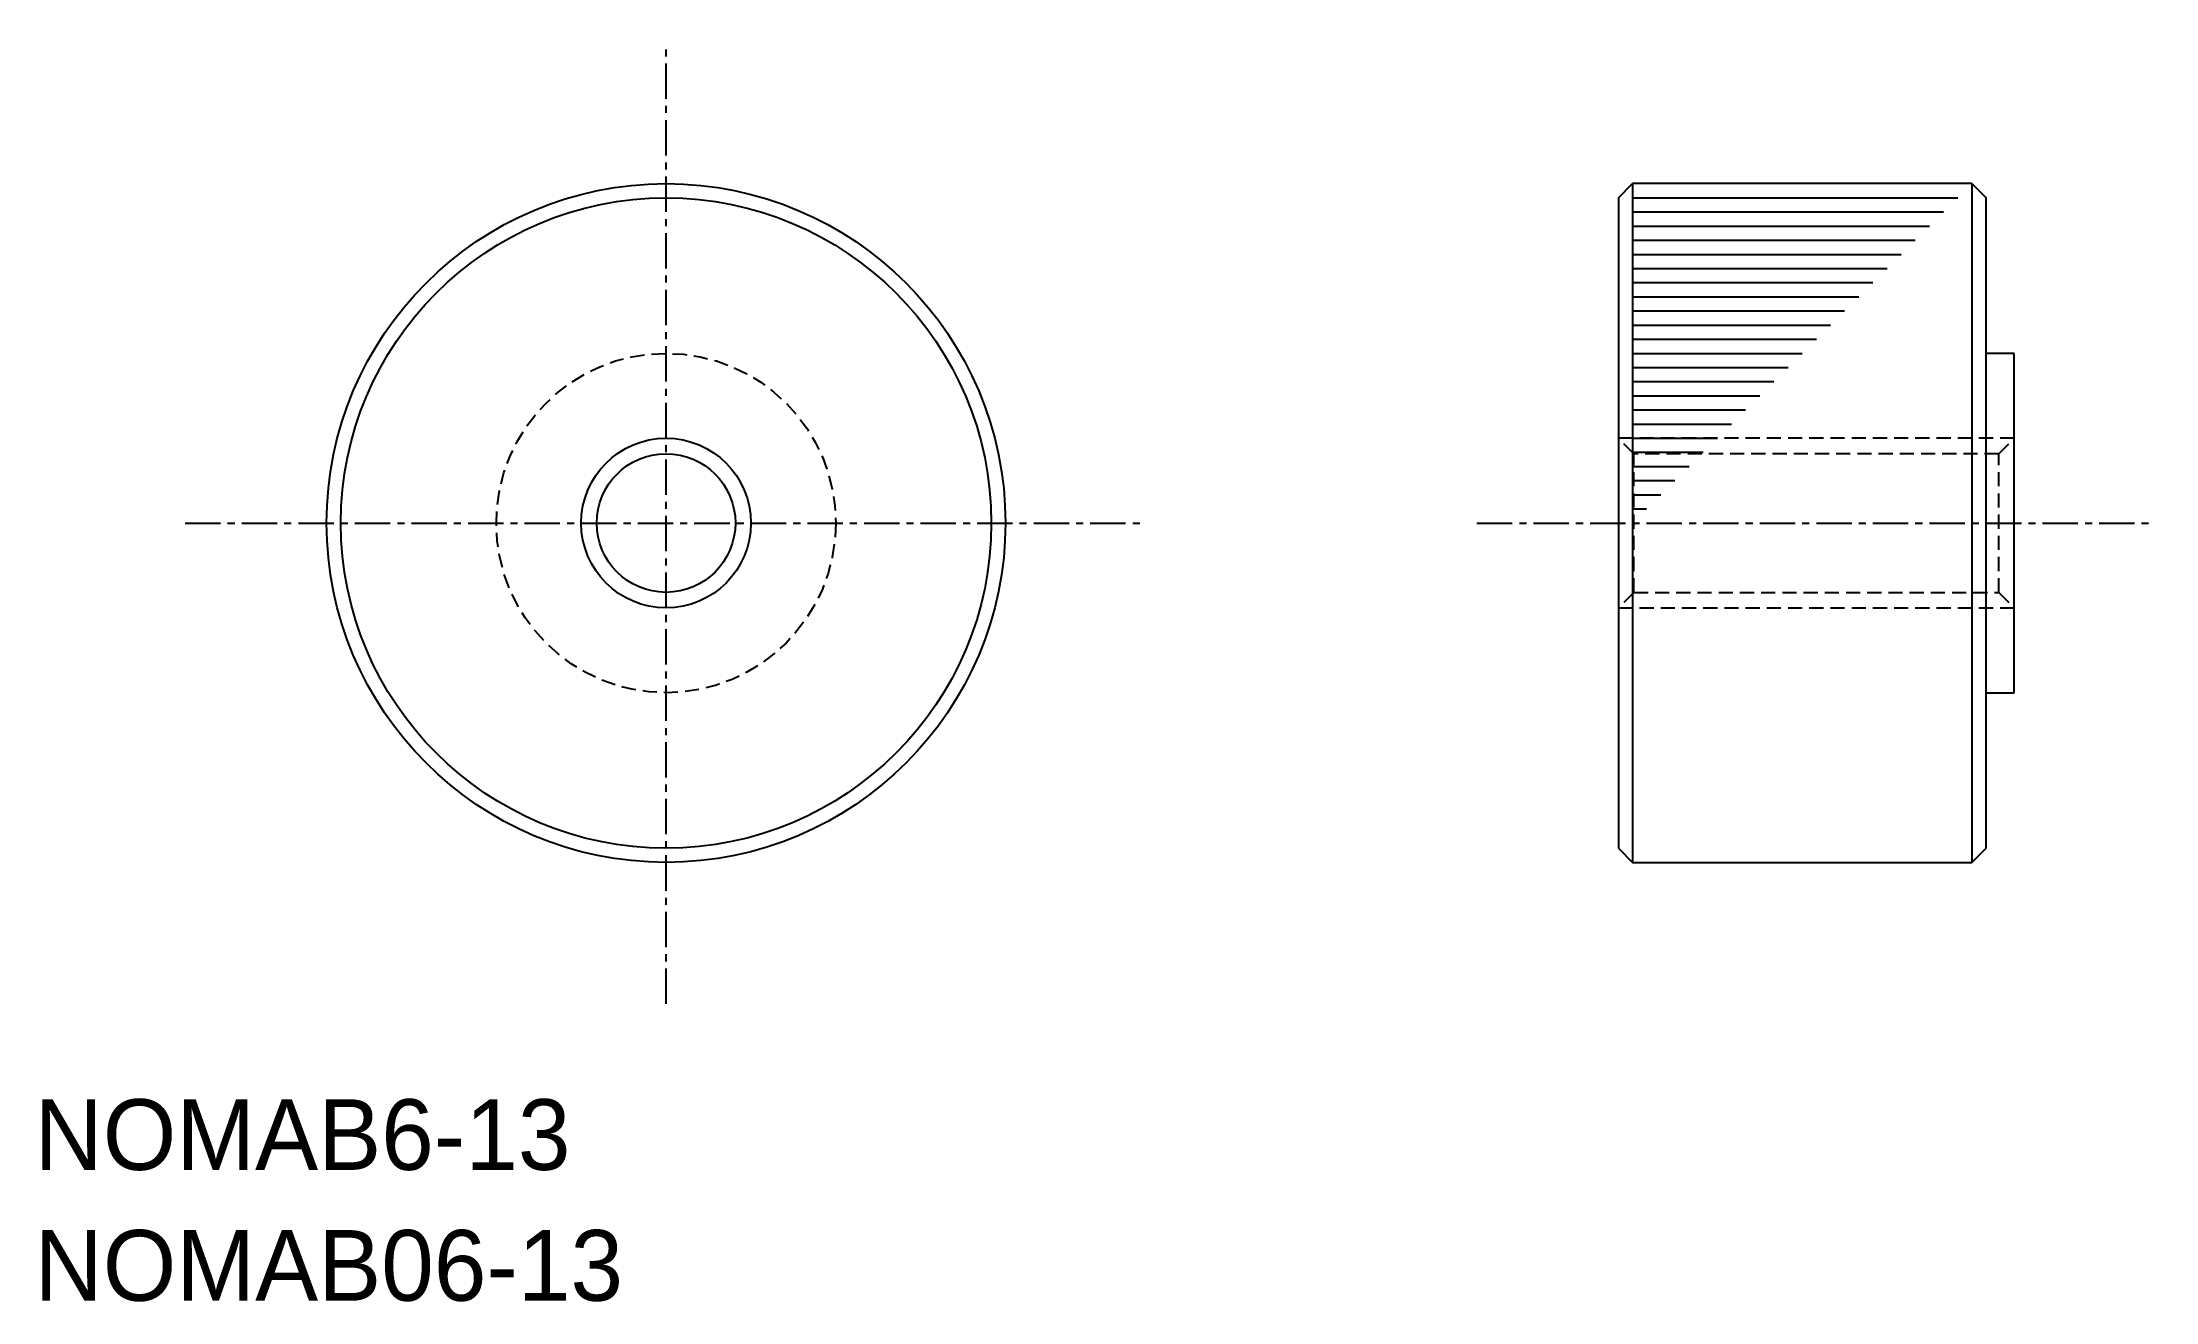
# Model space of a CAD drawing. Extents: x 0.3 to 75, y 0 to 44.5.
import ezdxf

# ---------------------------------------------------------------- set-up
doc = ezdxf.new("R2010")
doc.units = 0
doc.linetypes.add('CENTER', pattern=[2, 1.25, -0.25, 0.25, -0.25])
doc.linetypes.add('DASHED', pattern=[0.75, 0.5, -0.25])
doc.layers.get('0').update_dxf_attribs({"linetype": 'CONTINUOUS'})
doc.layers.add('CENTER', color=1, linetype='CENTER')

msp = doc.modelspace()

# ---------------------------------------------------------------- linework, layer by layer
at = {"color": 7, "linetype": 'CONTINUOUS'}
for p, q in [((56, 39), (56.5, 39.5)), ((56, 39), (56, 16)), ((56.5, 39.5), (56.5, 15.5)), ((68.5, 39.5), (56.5, 39.5)), ((56.5, 39), (68, 39)), ((68.5, 39.5), (68.5, 15.5)), ((68.5, 39.5), (69, 39)), ((69, 16), (69, 39)), ((56.5, 38.5), (67.5, 38.5)), ((56.5, 38), (67, 38)), ((56.5, 37.5), (66.5, 37.5)), ((56.5, 37), (66, 37)), ((56.5, 36.5), (65.5, 36.5)), ((56.5, 36), (65, 36)), ((56.5, 35.5), (64.5, 35.5)), ((56.5, 35), (64, 35)), ((56.5, 34.5), (63.5, 34.5)), ((56.5, 34), (63, 34)), ((56.5, 33.5), (62.5, 33.5)), ((56.5, 33), (62, 33)), ((70, 33.499), (69, 33.499)), ((70, 21.5), (70, 33.499)), ((56.5, 32.5), (61.5, 32.5)), ((56.5, 32), (61, 32)), ((56.5, 31.5), (60.5, 31.5)), ((56.5, 31), (60, 31)), ((56.5, 30.5), (59.5, 30.5)), ((56.5, 30), (59, 30)), ((56.5, 29.5), (58.5, 29.5)), ((56.5, 29), (58, 29)), ((56.5, 28.5), (57.5, 28.5)), ((56.5, 28), (57, 28)), ((69, 21.5), (70, 21.5)), ((56, 16), (56.5, 15.5)), ((68.5, 15.5), (69, 16)), ((56.5, 15.5), (68.5, 15.5))]:
    msp.add_line(p, q, dxfattribs=at)
at = {"color": 3, "linetype": 'DASHED'}
for p, q in [((56.549, 29.951), (56, 30.5)), ((70, 30.5), (56, 30.5)), ((56.549, 25.049), (56.549, 29.951)), ((69.451, 29.951), (56.549, 29.951)), ((69.451, 29.951), (70, 30.5)), ((69.451, 25.049), (69.451, 29.951)), ((56.549, 25.049), (56, 24.5)), ((56.549, 25.049), (69.451, 25.049)), ((69.451, 25.049), (70, 24.5)), ((56, 24.5), (70, 24.5))]:
    msp.add_line(p, q, dxfattribs=at)
at = {"color": 7, "linetype": 'CONTINUOUS'}
for radius in [12, 11.5, 2.451]:
    msp.add_circle((22.329, 27.5), radius, dxfattribs=at)
at = {"color": 3, "linetype": 'DASHED'}
msp.add_circle((22.329, 27.5), 6, dxfattribs=at)
at = {"color": 3, "linetype": 'CONTINUOUS'}
msp.add_circle((22.329, 27.5), 3, dxfattribs=at)
at = {"layer": 'CENTER', "color": 1, "linetype": 'CENTER'}
for p, q in [((22.329, 10.5), (22.329, 44.5)), ((5.329, 27.5), (39.329, 27.5)), ((51, 27.5), (75, 27.5))]:
    msp.add_line(p, q, dxfattribs=at)

# ---------------------------------------------------------------- texts
at = {"color": 7, "linetype": 'CONTINUOUS'}
for s, p in [('NOMAB6-13', (0, 4.626)), ('NOMAB06-13', (0, 0))]:
    msp.add_text(s, height=2.5, dxfattribs=at).set_placement(p)

doc.saveas('drawing.dxf')
